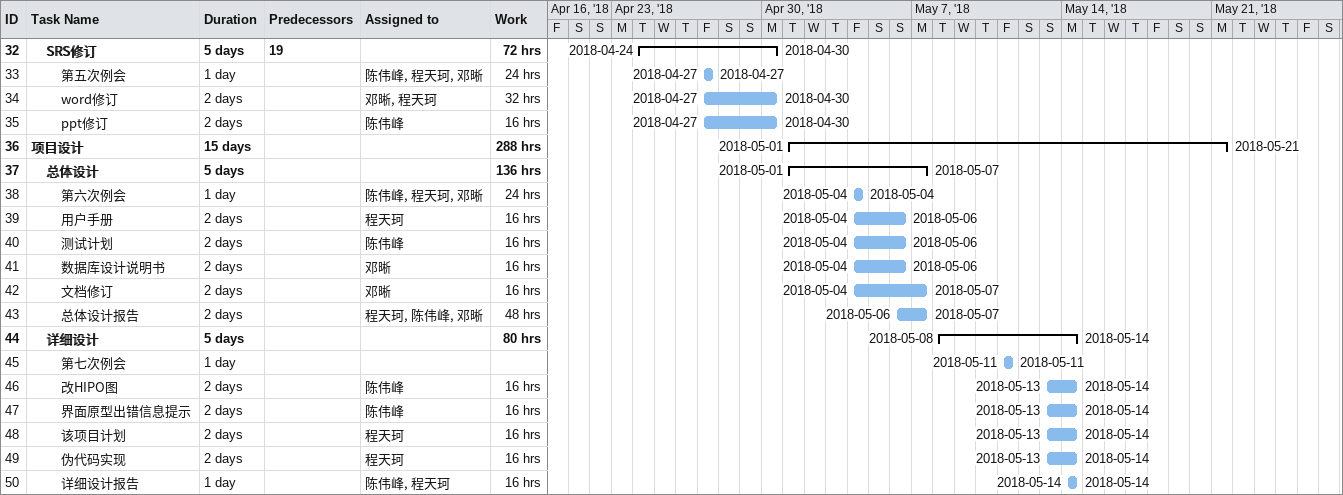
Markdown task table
| ID | Level | Task | Duration | Start | Finish | Predecessors | Resources | Work (h) |
|---|---|---|---|---|---|---|---|---|
| 32 | 2 | **SRS修订** | 5d | 2018-04-24 | 2018-04-30 | 19 |  | 72 |
| 33 | 3 | 第五次例会 | 1d | 2018-04-27 | 2018-04-27 |  | 陈伟峰, 程天珂, 邓晰 | 24 |
| 34 | 3 | word修订 | 2d | 2018-04-27 | 2018-04-30 |  | 邓晰, 程天珂 | 32 |
| 35 | 3 | ppt修订 | 2d | 2018-04-27 | 2018-04-30 |  | 陈伟峰 | 16 |
| 36 | 1 | **项目设计** | 15d | 2018-05-01 | 2018-05-21 |  |  | 288 |
| 37 | 2 | **总体设计** | 5d | 2018-05-01 | 2018-05-07 |  |  | 136 |
| 38 | 3 | 第六次例会 | 1d | 2018-05-04 | 2018-05-04 |  | 陈伟峰, 程天珂, 邓晰 | 24 |
| 39 | 3 | 用户手册 | 2d | 2018-05-04 | 2018-05-06 |  | 程天珂 | 16 |
| 40 | 3 | 测试计划 | 2d | 2018-05-04 | 2018-05-06 |  | 陈伟峰 | 16 |
| 41 | 3 | 数据库设计说明书 | 2d | 2018-05-04 | 2018-05-06 |  | 邓晰 | 16 |
| 42 | 3 | 文档修订 | 2d | 2018-05-04 | 2018-05-07 |  | 邓晰 | 16 |
| 43 | 3 | 总体设计报告 | 2d | 2018-05-06 | 2018-05-07 |  | 程天珂, 陈伟峰, 邓晰 | 48 |
| 44 | 2 | **详细设计** | 5d | 2018-05-08 | 2018-05-14 |  |  | 80 |
| 45 | 3 | 第七次例会 | 1d | 2018-05-11 | 2018-05-11 |  |  |  |
| 46 | 3 | 改HIPO图 | 2d | 2018-05-13 | 2018-05-14 |  | 陈伟峰 | 16 |
| 47 | 3 | 界面原型出错信息提示 | 2d | 2018-05-13 | 2018-05-14 |  | 陈伟峰 | 16 |
| 48 | 3 | 该项目计划 | 2d | 2018-05-13 | 2018-05-14 |  | 程天珂 | 16 |
| 49 | 3 | 伪代码实现 | 2d | 2018-05-13 | 2018-05-14 |  | 程天珂 | 16 |
| 50 | 3 | 详细设计报告 | 1d | 2018-05-14 | 2018-05-14 |  | 陈伟峰, 程天珂 | 16 |
